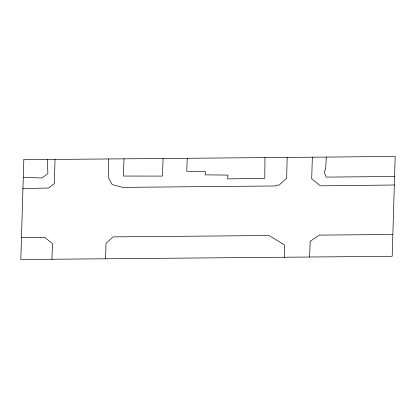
<?xml version="1.0" encoding="UTF-8"?>
<svg xmlns="http://www.w3.org/2000/svg" width="416" height="416" viewBox="0 0 416 416"><rect width="100%" height="100%" fill="white"/><g stroke="black" fill="none" stroke-linecap="round" stroke-linejoin="round"><path stroke-width="0.62" d="M108.685 158.964L108.654 178.079L112.221 184.59L122.606 187.377L275.662 185.962L276.312 185.177L279.074 185.151L286.645 178.1L287.175 157.414M264.956 157.607L264.784 178.298L227.692 178.911L227.9 175.094L205.135 174.85L205.416 171.688L186.753 171.262L187.236 158.283M55.032 159.427L54.366 183.524L48.61 188.006L22.948 188.614M105.56 258.788L106.033 243.246L113.147 236.881L269.043 235.534L284.617 244.988L284.242 257.239M312.354 157.196L311.704 178.76L320.268 185.827L394.337 185.006M123.978 158.829L123.417 176.051L162.469 176.098L163.093 158.491M51.938 259.251L52.458 243.625L44.803 237.396L21.471 237.411M309.587 257.02L310.18 241.322L319.306 235.108L392.839 234.473M326.305 157.076L325.614 169.728L324.158 171.714L326.165 177.107L394.592 176.514M23.286 177.481L42.042 177.944L47.913 173.555L47.2 159.494M23.826 159.697L20.8 259.522L392.174 256.303L395.2 156.478L23.826 159.697"/></g></svg>
